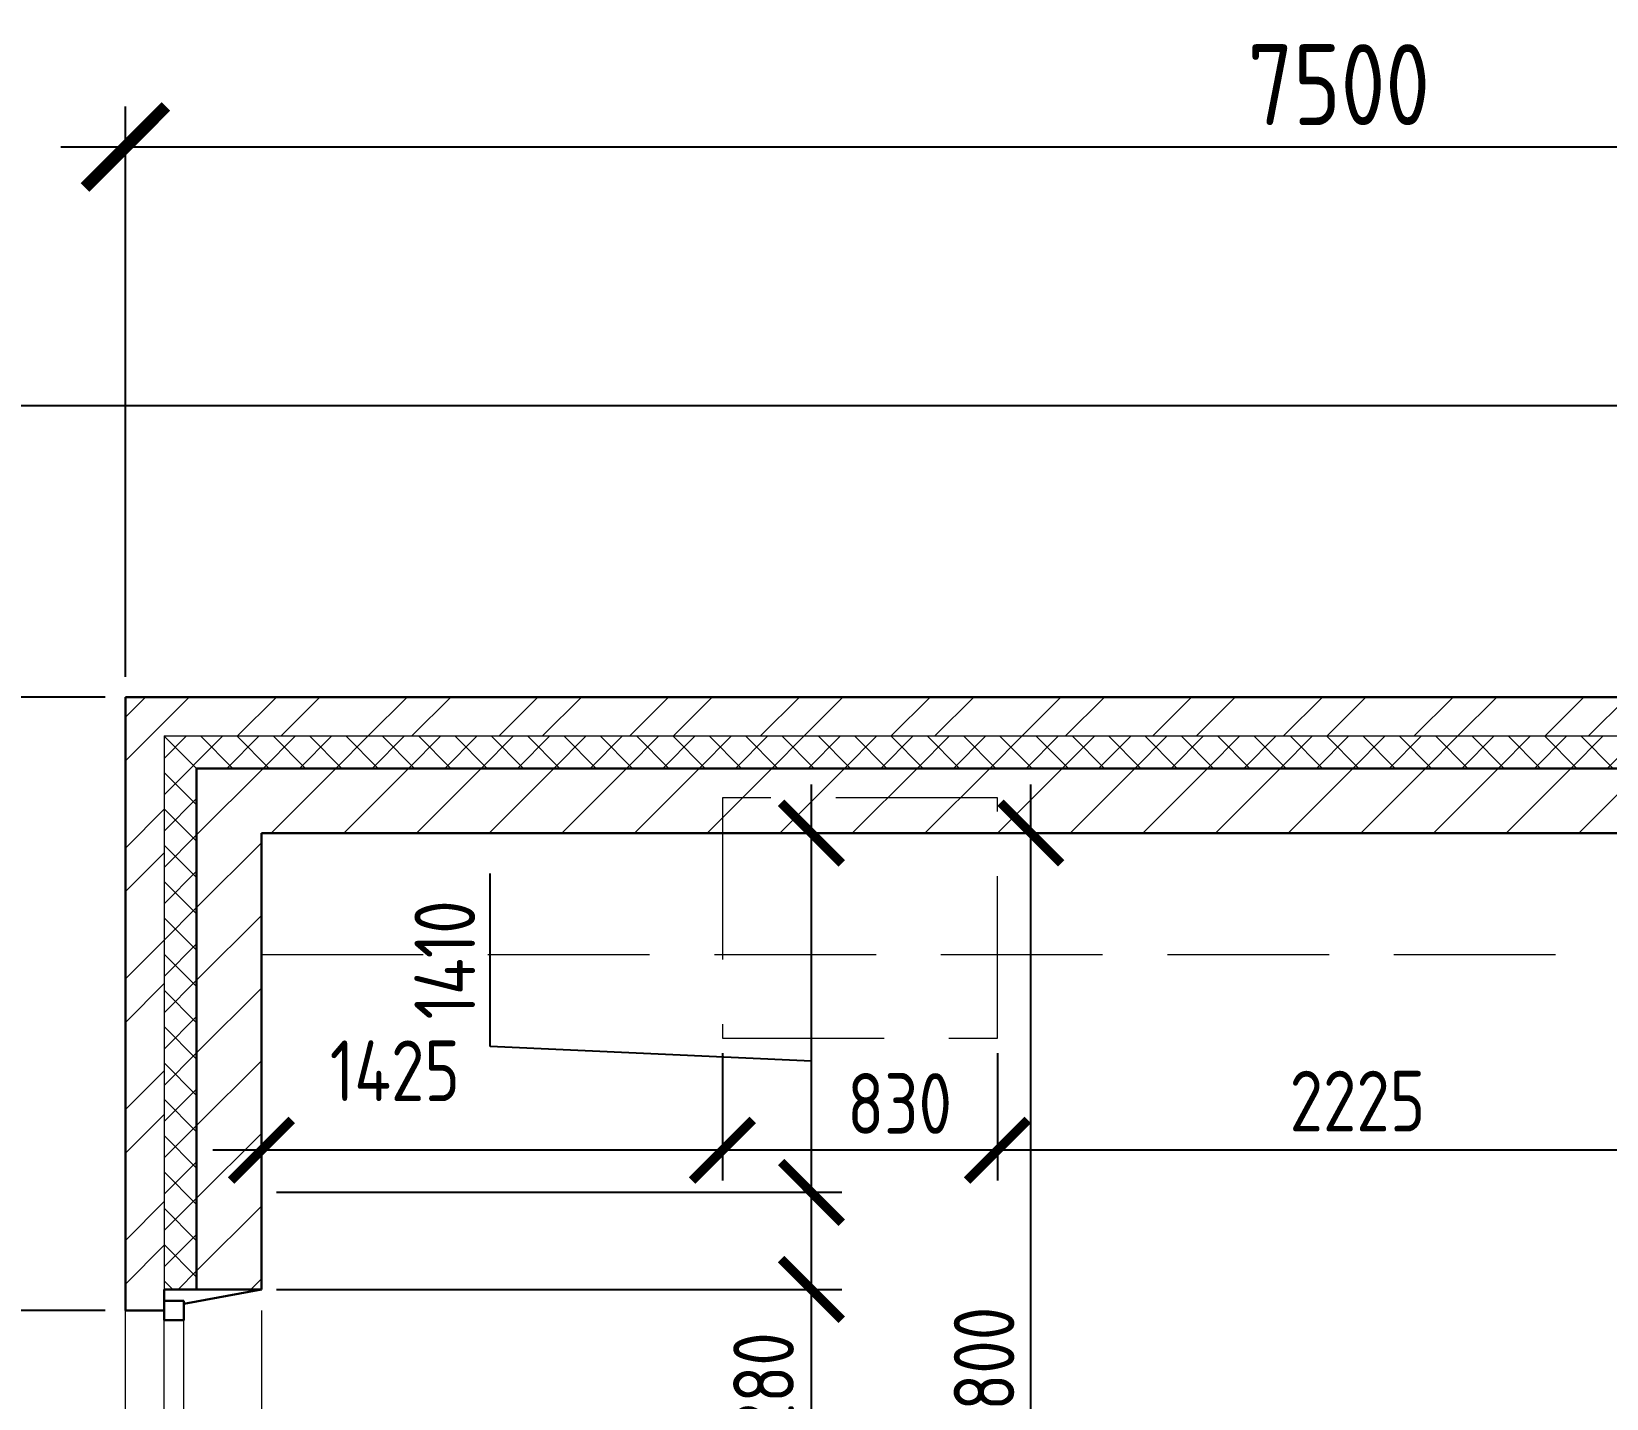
# Model space of a CAD drawing. Header units: millimetres. Extents: x -56498 to 234605, y -296269 to -29969.
# Drawn here: x 158372 to 163240, y -36132 to -31909 of the extents above; entities that cross this region are included whole.
import ezdxf

# ---------------------------------------------------------------- set-up
doc = ezdxf.new("R2010")
doc.units = ezdxf.units.MM
doc.header["$LTSCALE"] = 100
doc.header["$PDMODE"] = 35
doc.linetypes.add('GOST2.303 4', pattern=[7, 5, -2, 0])
for name, color, linetype, lineweight in [('0.3', 7, 'Continuous', 30), ('Розміри 0.09', 5, 'Continuous', 9), ('Тонкі 0.18', 142, 'Continuous', 18), ('Штрихові 0.18', 7, 'GOST2.303 4', 18), ('Штрихування 0.09', 253, 'Continuous', 9)]:
    doc.layers.add(name, color=color, linetype=linetype, lineweight=lineweight)
doc.styles.add('GOST 2.304', font='CS_Gost2304.shx')
doc.dimstyles.new('SPDS', dxfattribs={"dimscale": 100, "dimtxt": 2.5, "dimasz": 2.5, "dimexe": 1.25, "dimexo": 0.625, "dimtad": 1, "dimrnd": 0.001, "dimtxsty": 'GOST 2.304', "dimblk": 'ARCHTICK', "dimcen": 2.5, "dimdle": 2, "dimadec": 0, "dimazin": 2, "dimtfac": 0.75, "dimtmove": 1, "dimatfit": 3, "dimfxl": 0, "dimtolj": 1, "dimarcsym": 0})

# ---------------------------------------------------------------- blocks, each defined once
blk = doc.blocks.new('_ArchTick')
at = {"color": 0, "linetype": 'ByBlock', "const_width": 0.15}
blk.add_lwpolyline([(-0.5, -0.5), (0.5, 0.5)], dxfattribs=at)
blk = doc.blocks.new('*D1131')
at = {"layer": 'Defpoints', "color": 0, "transparency": 16777216}
for p in [(166162.3, -32265.4), (166162.3, -33065.4), (158662.3, -33965.4)]:
    blk.add_point(p, dxfattribs=at)
at = {"layer": 'Розміри 0.09', "color": 0, "lineweight": -2, "transparency": 16777216}
for p, q in [((158662.3, -33902.9), (158662.3, -32140.4)), ((166162.3, -33002.9), (166162.3, -32140.4)), ((158462.3, -32265.4), (166362.3, -32265.4))]:
    blk.add_line(p, q, dxfattribs=at)
at = {"layer": 'Розміри 0.09', "color": 0, "lineweight": -2, "transparency": 16777216, "xscale": 250, "yscale": 250, "zscale": 250, "rotation": 180}
blk.add_blockref('_ArchTick', (158662.3, -32265.4), dxfattribs=at)
at = {"layer": 'Розміри 0.09', "color": 0, "lineweight": -2, "transparency": 16777216, "xscale": 250, "yscale": 250, "zscale": 250}
blk.add_blockref('_ArchTick', (166162.3, -32265.4), dxfattribs=at)
at = {"layer": 'Розміри 0.09', "color": 0, "transparency": 16777216, "insert": (162412.3, -32072.8), "char_height": 250, "attachment_point": 5, "style": 'GOST 2.304'}
blk.add_mtext('\\A1;7500', dxfattribs=at)
blk = doc.blocks.new('*D1091')
at = {"layer": 'Defpoints', "color": 0, "transparency": 16777216}
for p in [(157223.3, -35860.4), (158662.3, -35860.4), (158662.3, -36710.4)]:
    blk.add_point(p, dxfattribs=at)
at = {"layer": 'Розміри 0.09', "color": 0, "lineweight": -2, "transparency": 16777216}
for p, q in [((157223.3, -36910.4), (157223.3, -35660.4)), ((158599.8, -35860.4), (157098.3, -35860.4)), ((158599.8, -36710.4), (157098.3, -36710.4))]:
    blk.add_line(p, q, dxfattribs=at)
at = {"layer": 'Розміри 0.09', "color": 0, "lineweight": -2, "transparency": 16777216, "xscale": 250, "yscale": 250, "zscale": 250}
for p, rotation in [((157223.3, -35860.4), 90), ((157223.3, -36710.4), 270)]:
    blk.add_blockref('_ArchTick', p, dxfattribs=dict(at, rotation=rotation))
at = {"layer": 'Розміри 0.09', "color": 0, "transparency": 16777216, "insert": (157030.6, -36285.4), "char_height": 250, "attachment_point": 5, "rotation": 90, "style": 'GOST 2.304'}
blk.add_mtext('\\A1;850', dxfattribs=at)
blk = doc.blocks.new('*D1095')
at = {"layer": 'Defpoints', "color": 0, "transparency": 16777216}
for p in [(157223.3, -33965.4), (158662.3, -33965.4), (158662.3, -35860.4)]:
    blk.add_point(p, dxfattribs=at)
at = {"layer": 'Розміри 0.09', "color": 0, "lineweight": -2, "transparency": 16777216}
for p, q in [((157223.3, -36060.4), (157223.3, -33765.4)), ((158599.8, -33965.4), (157098.3, -33965.4)), ((158599.8, -35860.4), (157098.3, -35860.4))]:
    blk.add_line(p, q, dxfattribs=at)
at = {"layer": 'Розміри 0.09', "color": 0, "lineweight": -2, "transparency": 16777216, "xscale": 250, "yscale": 250, "zscale": 250}
for p, rotation in [((157223.3, -33965.4), 90), ((157223.3, -35860.4), 270)]:
    blk.add_blockref('_ArchTick', p, dxfattribs=dict(at, rotation=rotation))
at = {"layer": 'Розміри 0.09', "color": 0, "transparency": 16777216, "insert": (157028.6, -34912.9), "char_height": 250, "attachment_point": 5, "rotation": 90, "style": 'GOST 2.304'}
blk.add_mtext('\\A1;1895', dxfattribs=at)
blk = doc.blocks.new('*D1096')
at = {"layer": 'Defpoints', "color": 0, "transparency": 16777216}
for p in [(157223.3, -33065.4), (166162.3, -33065.4), (158662.3, -33965.4)]:
    blk.add_point(p, dxfattribs=at)
at = {"layer": 'Розміри 0.09', "color": 0, "lineweight": -2, "transparency": 16777216}
for p, q in [((157223.3, -34165.4), (157223.3, -32865.4)), ((166099.8, -33065.4), (157098.3, -33065.4)), ((158599.8, -33965.4), (157098.3, -33965.4))]:
    blk.add_line(p, q, dxfattribs=at)
at = {"layer": 'Розміри 0.09', "color": 0, "lineweight": -2, "transparency": 16777216, "xscale": 250, "yscale": 250, "zscale": 250}
for p, rotation in [((157223.3, -33065.4), 90), ((157223.3, -33965.4), 270)]:
    blk.add_blockref('_ArchTick', p, dxfattribs=dict(at, rotation=rotation))
at = {"layer": 'Розміри 0.09', "color": 0, "transparency": 16777216, "insert": (157028.6, -33515.4), "char_height": 250, "attachment_point": 5, "rotation": 90, "style": 'GOST 2.304'}
blk.add_mtext('\\A1;900', dxfattribs=at)
blk = doc.blocks.new('*D1359')
at = {"layer": 'Defpoints', "color": 0, "transparency": 16777216}
for p in [(160147.3, -34385.4), (161460.5, -34385.4), (160182.3, -38185.4)]:
    blk.add_point(p, dxfattribs=at)
at = {"layer": 'Розміри 0.09', "color": 0, "lineweight": -2, "transparency": 16777216}
for p, q in [((161460.5, -38335.4), (161460.5, -34235.4)), ((160194.2, -34385.4), (161554.2, -34385.4)), ((160229.2, -38185.4), (161554.2, -38185.4))]:
    blk.add_line(p, q, dxfattribs=at)
at = {"layer": 'Розміри 0.09', "color": 0, "lineweight": -2, "transparency": 16777216, "xscale": 187.5, "yscale": 187.5, "zscale": 187.5}
for p, rotation in [((161460.5, -34385.4), 90), ((161460.5, -38185.4), 270)]:
    blk.add_blockref('_ArchTick', p, dxfattribs=dict(at, rotation=rotation))
at = {"layer": 'Розміри 0.09', "color": 0, "transparency": 16777216, "insert": (161315.9, -36062.6), "char_height": 187.5, "attachment_point": 5, "rotation": 90, "style": 'GOST 2.304'}
blk.add_mtext('\\A1;3800', dxfattribs=at)
blk = doc.blocks.new('*D1363')
at = {"layer": 'Defpoints', "color": 0, "transparency": 16777216}
for p in [(161357.3, -35018.9), (163582.3, -35018.9), (161357.3, -35365.4)]:
    blk.add_point(p, dxfattribs=at)
at = {"layer": 'Розміри 0.09', "color": 0, "lineweight": -2, "transparency": 16777216}
for p, q in [((161357.3, -35065.7), (161357.3, -35459.1)), ((163582.3, -35065.7), (163582.3, -35459.1)), ((163732.3, -35365.4), (161207.3, -35365.4))]:
    blk.add_line(p, q, dxfattribs=at)
at = {"layer": 'Розміри 0.09', "color": 0, "lineweight": -2, "transparency": 16777216, "xscale": 187.5, "yscale": 187.5, "zscale": 187.5, "rotation": 180}
blk.add_blockref('_ArchTick', (161357.3, -35365.4), dxfattribs=at)
at = {"layer": 'Розміри 0.09', "color": 0, "lineweight": -2, "transparency": 16777216, "xscale": 187.5, "yscale": 187.5, "zscale": 187.5}
blk.add_blockref('_ArchTick', (163582.3, -35365.4), dxfattribs=at)
at = {"layer": 'Розміри 0.09', "color": 0, "transparency": 16777216, "insert": (162469.8, -35213.6), "char_height": 187.5, "attachment_point": 5, "style": 'GOST 2.304'}
blk.add_mtext('\\A1;2225', dxfattribs=at)
blk = doc.blocks.new('*D1367')
at = {"layer": 'Defpoints', "color": 0, "transparency": 16777216}
for p in [(160507.3, -35018.9), (161357.3, -35018.9), (160507.3, -35365.4)]:
    blk.add_point(p, dxfattribs=at)
at = {"layer": 'Розміри 0.09', "color": 0, "lineweight": -2, "transparency": 16777216}
for p, q in [((160507.3, -35065.7), (160507.3, -35459.1)), ((161357.3, -35065.7), (161357.3, -35459.1)), ((161507.3, -35365.4), (160357.3, -35365.4))]:
    blk.add_line(p, q, dxfattribs=at)
at = {"layer": 'Розміри 0.09', "color": 0, "lineweight": -2, "transparency": 16777216, "xscale": 187.5, "yscale": 187.5, "zscale": 187.5, "rotation": 180}
blk.add_blockref('_ArchTick', (160507.3, -35365.4), dxfattribs=at)
at = {"layer": 'Розміри 0.09', "color": 0, "lineweight": -2, "transparency": 16777216, "xscale": 187.5, "yscale": 187.5, "zscale": 187.5}
blk.add_blockref('_ArchTick', (161357.3, -35365.4), dxfattribs=at)
at = {"layer": 'Розміри 0.09', "color": 0, "transparency": 16777216, "insert": (161054.9, -35220.9), "char_height": 187.5, "attachment_point": 5, "style": 'GOST 2.304'}
blk.add_mtext('\\A1;830', dxfattribs=at)
blk = doc.blocks.new('*D1368')
at = {"layer": 'Defpoints', "color": 0, "transparency": 16777216}
for p in [(159082.3, -34760.5), (160507.3, -35018.9), (159082.3, -35365.4)]:
    blk.add_point(p, dxfattribs=at)
at = {"layer": 'Розміри 0.09', "color": 0, "lineweight": -2, "transparency": 16777216}
for p, q in [((159082.3, -34807.3), (159082.3, -35459.1)), ((160507.3, -35065.7), (160507.3, -35459.1)), ((160657.3, -35365.4), (158932.3, -35365.4))]:
    blk.add_line(p, q, dxfattribs=at)
at = {"layer": 'Розміри 0.09', "color": 0, "lineweight": -2, "transparency": 16777216, "xscale": 187.5, "yscale": 187.5, "zscale": 187.5, "rotation": 180}
blk.add_blockref('_ArchTick', (159082.3, -35365.4), dxfattribs=at)
at = {"layer": 'Розміри 0.09', "color": 0, "lineweight": -2, "transparency": 16777216, "xscale": 187.5, "yscale": 187.5, "zscale": 187.5}
blk.add_blockref('_ArchTick', (160507.3, -35365.4), dxfattribs=at)
at = {"layer": 'Розміри 0.09', "color": 0, "transparency": 16777216, "insert": (159494.9, -35119.9), "char_height": 187.5, "attachment_point": 5, "style": 'GOST 2.304'}
blk.add_mtext('\\A1;1425', dxfattribs=at)
blk = doc.blocks.new('*D1371')
at = {"layer": 'Defpoints', "color": 0, "transparency": 16777216}
for p in [(159082.3, -35495.4), (160782.3, -35495.4), (159082.3, -36775.4)]:
    blk.add_point(p, dxfattribs=at)
at = {"layer": 'Розміри 0.09', "color": 0, "lineweight": -2, "transparency": 16777216}
for p, q in [((160782.3, -36925.4), (160782.3, -35345.4)), ((159129.2, -35495.4), (160876, -35495.4)), ((159129.2, -36775.4), (160876, -36775.4))]:
    blk.add_line(p, q, dxfattribs=at)
at = {"layer": 'Розміри 0.09', "color": 0, "lineweight": -2, "transparency": 16777216, "xscale": 187.5, "yscale": 187.5, "zscale": 187.5}
for p, rotation in [((160782.3, -35495.4), 90), ((160782.3, -36775.4), 270)]:
    blk.add_blockref('_ArchTick', p, dxfattribs=dict(at, rotation=rotation))
at = {"layer": 'Розміри 0.09', "color": 0, "transparency": 16777216, "insert": (160634.4, -36125.8), "char_height": 187.5, "attachment_point": 5, "rotation": 90, "style": 'GOST 2.304'}
blk.add_mtext('\\A1;1280', dxfattribs=at)
blk = doc.blocks.new('*D1372')
at = {"layer": 'Defpoints', "color": 0, "transparency": 16777216}
for p in [(160147.3, -34385.4), (160782.3, -34385.4), (159082.3, -35795.4)]:
    blk.add_point(p, dxfattribs=at)
at = {"layer": 'Розміри 0.09', "color": 0, "lineweight": -2, "transparency": 16777216}
for p, q in [((160782.3, -35945.4), (160782.3, -34235.4)), ((160194.2, -34385.4), (160876, -34385.4)), ((159789.9, -35044.4), (159789.9, -34510)), ((160782.3, -35090.4), (159789.9, -35044.4)), ((159129.2, -35795.4), (160876, -35795.4))]:
    blk.add_line(p, q, dxfattribs=at)
at = {"layer": 'Розміри 0.09', "color": 0, "lineweight": -2, "transparency": 16777216, "xscale": 187.5, "yscale": 187.5, "zscale": 187.5}
for p, rotation in [((160782.3, -34385.4), 90), ((160782.3, -35795.4), 270)]:
    blk.add_blockref('_ArchTick', p, dxfattribs=dict(at, rotation=rotation))
at = {"layer": 'Розміри 0.09', "color": 0, "transparency": 16777216, "insert": (159649.2, -34777.2), "char_height": 187.5, "attachment_point": 5, "rotation": 90, "style": 'GOST 2.304'}
blk.add_mtext('\\A1;1410', dxfattribs=at)
blk = doc.blocks.new('*D1384')
at = {"layer": 'Defpoints', "color": 0, "transparency": 16777216}
for p in [(160147.3, -34385.4), (161460.5, -34385.4), (160182.3, -38185.4)]:
    blk.add_point(p, dxfattribs=at)
at = {"layer": 'Розміри 0.09', "color": 0, "lineweight": -2, "transparency": 16777216}
for p, q in [((161460.5, -38335.4), (161460.5, -34235.4)), ((160194.2, -34385.4), (161554.2, -34385.4)), ((160229.2, -38185.4), (161554.2, -38185.4))]:
    blk.add_line(p, q, dxfattribs=at)
at = {"layer": 'Розміри 0.09', "color": 0, "lineweight": -2, "transparency": 16777216, "xscale": 187.5, "yscale": 187.5, "zscale": 187.5}
for p, rotation in [((161460.5, -34385.4), 90), ((161460.5, -38185.4), 270)]:
    blk.add_blockref('_ArchTick', p, dxfattribs=dict(at, rotation=rotation))
at = {"layer": 'Розміри 0.09', "color": 0, "transparency": 16777216, "insert": (161315.9, -36062.6), "char_height": 187.5, "attachment_point": 5, "rotation": 90, "style": 'GOST 2.304'}
blk.add_mtext('\\A1;3800', dxfattribs=at)
blk = doc.blocks.new('*D1388')
at = {"layer": 'Defpoints', "color": 0, "transparency": 16777216}
for p in [(161357.3, -35018.9), (163582.3, -35018.9), (161357.3, -35365.4)]:
    blk.add_point(p, dxfattribs=at)
at = {"layer": 'Розміри 0.09', "color": 0, "lineweight": -2, "transparency": 16777216}
for p, q in [((161357.3, -35065.7), (161357.3, -35459.1)), ((163582.3, -35065.7), (163582.3, -35459.1)), ((163732.3, -35365.4), (161207.3, -35365.4))]:
    blk.add_line(p, q, dxfattribs=at)
at = {"layer": 'Розміри 0.09', "color": 0, "lineweight": -2, "transparency": 16777216, "xscale": 187.5, "yscale": 187.5, "zscale": 187.5, "rotation": 180}
blk.add_blockref('_ArchTick', (161357.3, -35365.4), dxfattribs=at)
at = {"layer": 'Розміри 0.09', "color": 0, "lineweight": -2, "transparency": 16777216, "xscale": 187.5, "yscale": 187.5, "zscale": 187.5}
blk.add_blockref('_ArchTick', (163582.3, -35365.4), dxfattribs=at)
at = {"layer": 'Розміри 0.09', "color": 0, "transparency": 16777216, "insert": (162469.8, -35213.6), "char_height": 187.5, "attachment_point": 5, "style": 'GOST 2.304'}
blk.add_mtext('\\A1;2225', dxfattribs=at)
blk = doc.blocks.new('*D1392')
at = {"layer": 'Defpoints', "color": 0, "transparency": 16777216}
for p in [(160507.3, -35018.9), (161357.3, -35018.9), (160507.3, -35365.4)]:
    blk.add_point(p, dxfattribs=at)
at = {"layer": 'Розміри 0.09', "color": 0, "lineweight": -2, "transparency": 16777216}
for p, q in [((160507.3, -35065.7), (160507.3, -35459.1)), ((161357.3, -35065.7), (161357.3, -35459.1)), ((161507.3, -35365.4), (160357.3, -35365.4))]:
    blk.add_line(p, q, dxfattribs=at)
at = {"layer": 'Розміри 0.09', "color": 0, "lineweight": -2, "transparency": 16777216, "xscale": 187.5, "yscale": 187.5, "zscale": 187.5, "rotation": 180}
blk.add_blockref('_ArchTick', (160507.3, -35365.4), dxfattribs=at)
at = {"layer": 'Розміри 0.09', "color": 0, "lineweight": -2, "transparency": 16777216, "xscale": 187.5, "yscale": 187.5, "zscale": 187.5}
blk.add_blockref('_ArchTick', (161357.3, -35365.4), dxfattribs=at)
at = {"layer": 'Розміри 0.09', "color": 0, "transparency": 16777216, "insert": (161054.9, -35220.9), "char_height": 187.5, "attachment_point": 5, "style": 'GOST 2.304'}
blk.add_mtext('\\A1;830', dxfattribs=at)
blk = doc.blocks.new('*D1393')
at = {"layer": 'Defpoints', "color": 0, "transparency": 16777216}
for p in [(159082.3, -34760.5), (160507.3, -35018.9), (159082.3, -35365.4)]:
    blk.add_point(p, dxfattribs=at)
at = {"layer": 'Розміри 0.09', "color": 0, "lineweight": -2, "transparency": 16777216}
for p, q in [((159082.3, -34807.3), (159082.3, -35459.1)), ((160507.3, -35065.7), (160507.3, -35459.1)), ((160657.3, -35365.4), (158932.3, -35365.4))]:
    blk.add_line(p, q, dxfattribs=at)
at = {"layer": 'Розміри 0.09', "color": 0, "lineweight": -2, "transparency": 16777216, "xscale": 187.5, "yscale": 187.5, "zscale": 187.5, "rotation": 180}
blk.add_blockref('_ArchTick', (159082.3, -35365.4), dxfattribs=at)
at = {"layer": 'Розміри 0.09', "color": 0, "lineweight": -2, "transparency": 16777216, "xscale": 187.5, "yscale": 187.5, "zscale": 187.5}
blk.add_blockref('_ArchTick', (160507.3, -35365.4), dxfattribs=at)
at = {"layer": 'Розміри 0.09', "color": 0, "transparency": 16777216, "insert": (159494.9, -35119.9), "char_height": 187.5, "attachment_point": 5, "style": 'GOST 2.304'}
blk.add_mtext('\\A1;1425', dxfattribs=at)
blk = doc.blocks.new('*D1396')
at = {"layer": 'Defpoints', "color": 0, "transparency": 16777216}
for p in [(159082.3, -35495.4), (160782.3, -35495.4), (159082.3, -36775.4)]:
    blk.add_point(p, dxfattribs=at)
at = {"layer": 'Розміри 0.09', "color": 0, "lineweight": -2, "transparency": 16777216}
for p, q in [((160782.3, -36925.4), (160782.3, -35345.4)), ((159129.2, -35495.4), (160876, -35495.4)), ((159129.2, -36775.4), (160876, -36775.4))]:
    blk.add_line(p, q, dxfattribs=at)
at = {"layer": 'Розміри 0.09', "color": 0, "lineweight": -2, "transparency": 16777216, "xscale": 187.5, "yscale": 187.5, "zscale": 187.5}
for p, rotation in [((160782.3, -35495.4), 90), ((160782.3, -36775.4), 270)]:
    blk.add_blockref('_ArchTick', p, dxfattribs=dict(at, rotation=rotation))
at = {"layer": 'Розміри 0.09', "color": 0, "transparency": 16777216, "insert": (160634.4, -36125.8), "char_height": 187.5, "attachment_point": 5, "rotation": 90, "style": 'GOST 2.304'}
blk.add_mtext('\\A1;1280', dxfattribs=at)
blk = doc.blocks.new('*D1397')
at = {"layer": 'Defpoints', "color": 0, "transparency": 16777216}
for p in [(160147.3, -34385.4), (160782.3, -34385.4), (159082.3, -35795.4)]:
    blk.add_point(p, dxfattribs=at)
at = {"layer": 'Розміри 0.09', "color": 0, "lineweight": -2, "transparency": 16777216}
for p, q in [((160782.3, -35945.4), (160782.3, -34235.4)), ((160194.2, -34385.4), (160876, -34385.4)), ((159789.9, -35044.4), (159789.9, -34510)), ((160782.3, -35090.4), (159789.9, -35044.4)), ((159129.2, -35795.4), (160876, -35795.4))]:
    blk.add_line(p, q, dxfattribs=at)
at = {"layer": 'Розміри 0.09', "color": 0, "lineweight": -2, "transparency": 16777216, "xscale": 187.5, "yscale": 187.5, "zscale": 187.5}
for p, rotation in [((160782.3, -34385.4), 90), ((160782.3, -35795.4), 270)]:
    blk.add_blockref('_ArchTick', p, dxfattribs=dict(at, rotation=rotation))
at = {"layer": 'Розміри 0.09', "color": 0, "transparency": 16777216, "insert": (159649.2, -34777.2), "char_height": 187.5, "attachment_point": 5, "rotation": 90, "style": 'GOST 2.304'}
blk.add_mtext('\\A1;1410', dxfattribs=at)
blk = doc.blocks.new('A$C5DFB3B93')
at = {"layer": 'Розміри 0.09'}
for base, p1, p2, picture, middle in [((-8800, 6100), (-10500, 4690), (-9434.999, 6100), '*D1397', (-9792.424, 5487.9)), ((-8121.838, 6100), (-9400, 2300), (-9434.999, 6100), '*D1384', (-8121.838, 4422.859)), ((-8800, 4990), (-10500, 3710), (-10500, 4990), '*D1396', (-8800, 4359.611))]:
    dim = blk.add_linear_dim(base=base, p1=p1, p2=p2, angle=90, dimstyle='SPDS', override={"dimscale": 75, "dimlfac": 1, "dimtxsty": 'GOST 2.304', "dimblk1": 'ArchTick', "dimblk2": 'ArchTick', "dimsah": 1, "dimtolj": 1}, dxfattribs=at)
    dim.commit()
    dim.dimension.update_dxf_attribs({"geometry": picture, "text_midpoint": middle, "dimtype": 128, "insert": (-169582.29, 40485.435)})
dim = blk.add_linear_dim(base=(-10500, 5120.058), p1=(-9074.999, 5466.571), p2=(-10500, 5724.981), dimstyle='SPDS', override={"dimscale": 75, "dimlfac": 1, "dimtxsty": 'GOST 2.304', "dimblk1": 'ArchTick', "dimblk2": 'ArchTick', "dimsah": 1, "dimtolj": 1}, dxfattribs=at)
dim.commit()
dim.dimension.update_dxf_attribs({"geometry": '*D1393', "text_midpoint": (-10087.418, 5213.808), "dimtype": 128, "insert": (-169582.29, 40485.435)})
dim = blk.add_linear_dim(base=(-9074.999, 5120.058), p1=(-8224.988, 5466.571), p2=(-9074.999, 5466.571), text='830', dimstyle='SPDS', override={"dimscale": 75, "dimlfac": 1, "dimtxsty": 'GOST 2.304', "dimblk1": 'ArchTick', "dimblk2": 'ArchTick', "dimsah": 1, "dimtolj": 1}, dxfattribs=at)
dim.commit()
dim.dimension.update_dxf_attribs({"geometry": '*D1392', "text_midpoint": (-8527.406, 5120.058), "dimtype": 128, "insert": (-169582.29, 40485.435)})
dim = blk.add_linear_dim(base=(-8224.988, 5120.058), p1=(-5999.99, 5466.571), p2=(-8224.988, 5466.571), dimstyle='SPDS', override={"dimscale": 75, "dimlfac": 1, "dimtxsty": 'GOST 2.304', "dimblk1": 'ArchTick', "dimblk2": 'ArchTick', "dimsah": 1, "dimtolj": 1}, dxfattribs=at)
dim.commit()
dim.dimension.update_dxf_attribs({"geometry": '*D1388', "text_midpoint": (-7112.489, 5271.828), "insert": (-169582.29, 40485.435)})

msp = doc.modelspace()

# ---------------------------------------------------------------- hatches: boundary and pattern name
at = {"layer": 'Штрихування 0.09'}
h = msp.add_hatch(dxfattribs=at)
h.set_pattern_fill('ANSI32', color=256, scale=30, style=0)
h.set_pattern_definition([(45, (84000, 118824.92), (-202.05576, 202.05576), []), (45, (84134.7, 118824.92), (-202.05576, 202.05576), [])])
h.paths.add_polyline_path([(166282.29, -33185.435), (168192.291, -33185.435), (168257.291, -33185.435), (168257.291, -33065.435), (166162.29, -33065.435), (166162.29, -33965.435), (158662.29, -33965.435), (158662.29, -35860.435), (158782.29, -35860.435), (158782.29, -35830.435), (158782.29, -35795.435), (158782.29, -34085.435), (166282.29, -34085.435)])
h = msp.add_hatch(dxfattribs=at)
h.set_pattern_fill('ANSI37', color=256, scale=25, style=0)
h.set_pattern_definition([(45, (84000, 118824.92), (-56.1266, 56.1266), []), (135, (84000, 118824.92), (-56.1266, -56.1266), [])])
h.paths.add_polyline_path([(166382.29, -33285.435), (168192.291, -33285.435), (168192.291, -33185.435), (166282.29, -33185.435), (166282.29, -34085.435), (158782.29, -34085.435), (158782.29, -35795.435), (158882.29, -35795.435), (158882.29, -34185.435), (166382.29, -34185.435)])
h = msp.add_hatch(dxfattribs=at)
h.set_pattern_fill('ANSI31', color=256, scale=50, style=0)
h.set_pattern_definition([(45, (84000, 118824.92), (-112.2532, 112.2532), [])])
h.paths.add_polyline_path([(166582.29, -33485.435), (168192.291, -33485.435), (168192.291, -33285.435), (166382.29, -33285.435), (166382.29, -34185.435), (158882.29, -34185.435), (158882.29, -35795.435), (159082.29, -35795.435), (159082.29, -34385.435), (160507.291, -34385.435), (160507.291, -34276.011), (161357.302, -34276.011), (161357.302, -34385.435), (163582.25, -34385.435), (163582.25, -34276.011), (164432.261, -34276.011), (164432.261, -34385.435), (166582.29, -34385.435)])
h.paths.add_polyline_path([(164432.261, -34276.011), (163582.25, -34276.011), (163582.25, -34385.435), (164432.261, -34385.435)], flags=17)
h.paths.add_polyline_path([(161357.302, -34276.011), (160507.291, -34276.011), (160507.291, -34385.435), (161357.302, -34385.435)], flags=17)

# ---------------------------------------------------------------- linework, layer by layer
at = {"layer": '0.3'}
for p, q in [((158662.29, -33965.435), (158662.29, -35860.435)), ((158662.29, -33965.435), (166162.29, -33965.435)), ((158882.29, -34185.435), (158882.29, -35795.435)), ((158882.29, -34185.435), (166382.29, -34185.435)), ((159082.29, -34385.435), (159082.29, -35795.435)), ((159082.29, -34385.435), (166582.29, -34385.435)), ((159082.29, -35795.435), (158782.29, -35795.435)), ((158782.29, -35795.435), (158782.29, -35860.435)), ((158842.29, -35840.435), (159082.29, -35795.435)), ((158662.29, -35860.435), (158782.29, -35860.435))]:
    msp.add_line(p, q, dxfattribs=at)
msp.add_lwpolyline([(158842.29, -35830.435), (158782.29, -35830.435), (158782.29, -35890.435), (158842.29, -35890.435)], close=True, dxfattribs=at)
at = {"layer": 'Тонкі 0.18'}
for p, q in [((158782.29, -34085.435), (158782.29, -35795.435)), ((158782.29, -34085.435), (166282.29, -34085.435)), ((158662.29, -36710.435), (158662.29, -35860.435)), ((159082.29, -35860.435), (159082.29, -36775.435)), ((158782.29, -36680.435), (158782.29, -35890.435)), ((158842.29, -36680.435), (158842.29, -35890.435))]:
    msp.add_line(p, q, dxfattribs=at)
at = {"layer": 'Штрихові 0.18'}
msp.add_lwpolyline([(159082.29, -34760.455), (167377.319, -34760.455), (167377.319, -33485.435)], dxfattribs=at)
msp.add_lwpolyline([(160507.291, -35018.864), (161357.302, -35018.864), (161357.302, -34276.011), (160507.291, -34276.011)], close=True, dxfattribs=at)

# ---------------------------------------------------------------- block references
at = {"layer": 'Тонкі 0.18', "ltscale": 0.75}
msp.add_blockref('A$C5DFB3B93', (169582.29, -40485.435), dxfattribs=at)

# ---------------------------------------------------------------- dimensions: what is measured, and where the dimension line sits
at = {"layer": 'Розміри 0.09'}
for base, p1, p2, override, picture, middle in [((166162.29, -32265.435), (158662.29, -33965.435), (166162.29, -33065.435), {"dimlfac": 1, "dimtxsty": 'GOST 2.304', "dimblk1": 'ArchTick', "dimblk2": 'ArchTick', "dimsah": 1, "dimtolj": 1}, '*D1131', (162412.29, -32072.757)), ((161357.302, -35365.377), (163582.3, -35018.864), (161357.302, -35018.864), {"dimscale": 75, "dimlfac": 1, "dimtxsty": 'GOST 2.304', "dimblk1": 'ArchTick', "dimblk2": 'ArchTick', "dimsah": 1, "dimtolj": 1}, '*D1363', (162469.801, -35213.607))]:
    dim = msp.add_linear_dim(base=base, p1=p1, p2=p2, dimstyle='SPDS', override=override, dxfattribs=at)
    dim.commit()
    dim.dimension.update_dxf_attribs({"geometry": picture, "text_midpoint": middle})
for base, p1, p2, angle, picture, middle in [((157223.29, -33065.435), (158662.29, -33965.435), (166162.29, -33065.435), 90, '*D1096', (157028.556, -33515.435)), ((157223.29, -33965.435), (158662.29, -35860.435), (158662.29, -33965.435), 90, '*D1095', (157028.556, -34912.935)), ((157223.29, -35860.435), (158662.29, -36710.435), (158662.29, -35860.435), 270, '*D1091', (157030.613, -36285.435))]:
    dim = msp.add_linear_dim(base=base, p1=p1, p2=p2, angle=angle, dimstyle='SPDS', override={"dimlfac": 1, "dimtxsty": 'GOST 2.304', "dimblk1": 'ArchTick', "dimblk2": 'ArchTick', "dimsah": 1, "dimtolj": 1}, dxfattribs=at)
    dim.commit()
    dim.dimension.update_dxf_attribs({"geometry": picture, "text_midpoint": middle})
for base, p1, p2, picture, middle in [((160782.29, -34385.435), (159082.29, -35795.435), (160147.292, -34385.435), '*D1372', (159789.866, -34997.535)), ((161460.453, -34385.435), (160182.29, -38185.435), (160147.292, -34385.435), '*D1359', (161460.453, -36062.576)), ((160782.29, -35495.435), (159082.29, -36775.435), (159082.29, -35495.435), '*D1371', (160782.29, -36125.824))]:
    dim = msp.add_linear_dim(base=base, p1=p1, p2=p2, angle=90, dimstyle='SPDS', override={"dimscale": 75, "dimlfac": 1, "dimtxsty": 'GOST 2.304', "dimblk1": 'ArchTick', "dimblk2": 'ArchTick', "dimsah": 1, "dimtolj": 1}, dxfattribs=at)
    dim.commit()
    dim.dimension.update_dxf_attribs({"geometry": picture, "text_midpoint": middle, "dimtype": 160})
dim = msp.add_linear_dim(base=(159082.29, -35365.377), p1=(160507.291, -35018.864), p2=(159082.29, -34760.455), dimstyle='SPDS', override={"dimscale": 75, "dimlfac": 1, "dimtxsty": 'GOST 2.304', "dimblk1": 'ArchTick', "dimblk2": 'ArchTick', "dimsah": 1, "dimtolj": 1}, dxfattribs=at)
dim.commit()
dim.dimension.update_dxf_attribs({"geometry": '*D1368', "text_midpoint": (159494.873, -35271.627), "dimtype": 160})
dim = msp.add_linear_dim(base=(160507.291, -35365.377), p1=(161357.302, -35018.864), p2=(160507.291, -35018.864), text='830', dimstyle='SPDS', override={"dimscale": 75, "dimlfac": 1, "dimtxsty": 'GOST 2.304', "dimblk1": 'ArchTick', "dimblk2": 'ArchTick', "dimsah": 1, "dimtolj": 1}, dxfattribs=at)
dim.commit()
dim.dimension.update_dxf_attribs({"geometry": '*D1367', "text_midpoint": (161054.884, -35365.377), "dimtype": 160})

doc.saveas('drawing.dxf')
